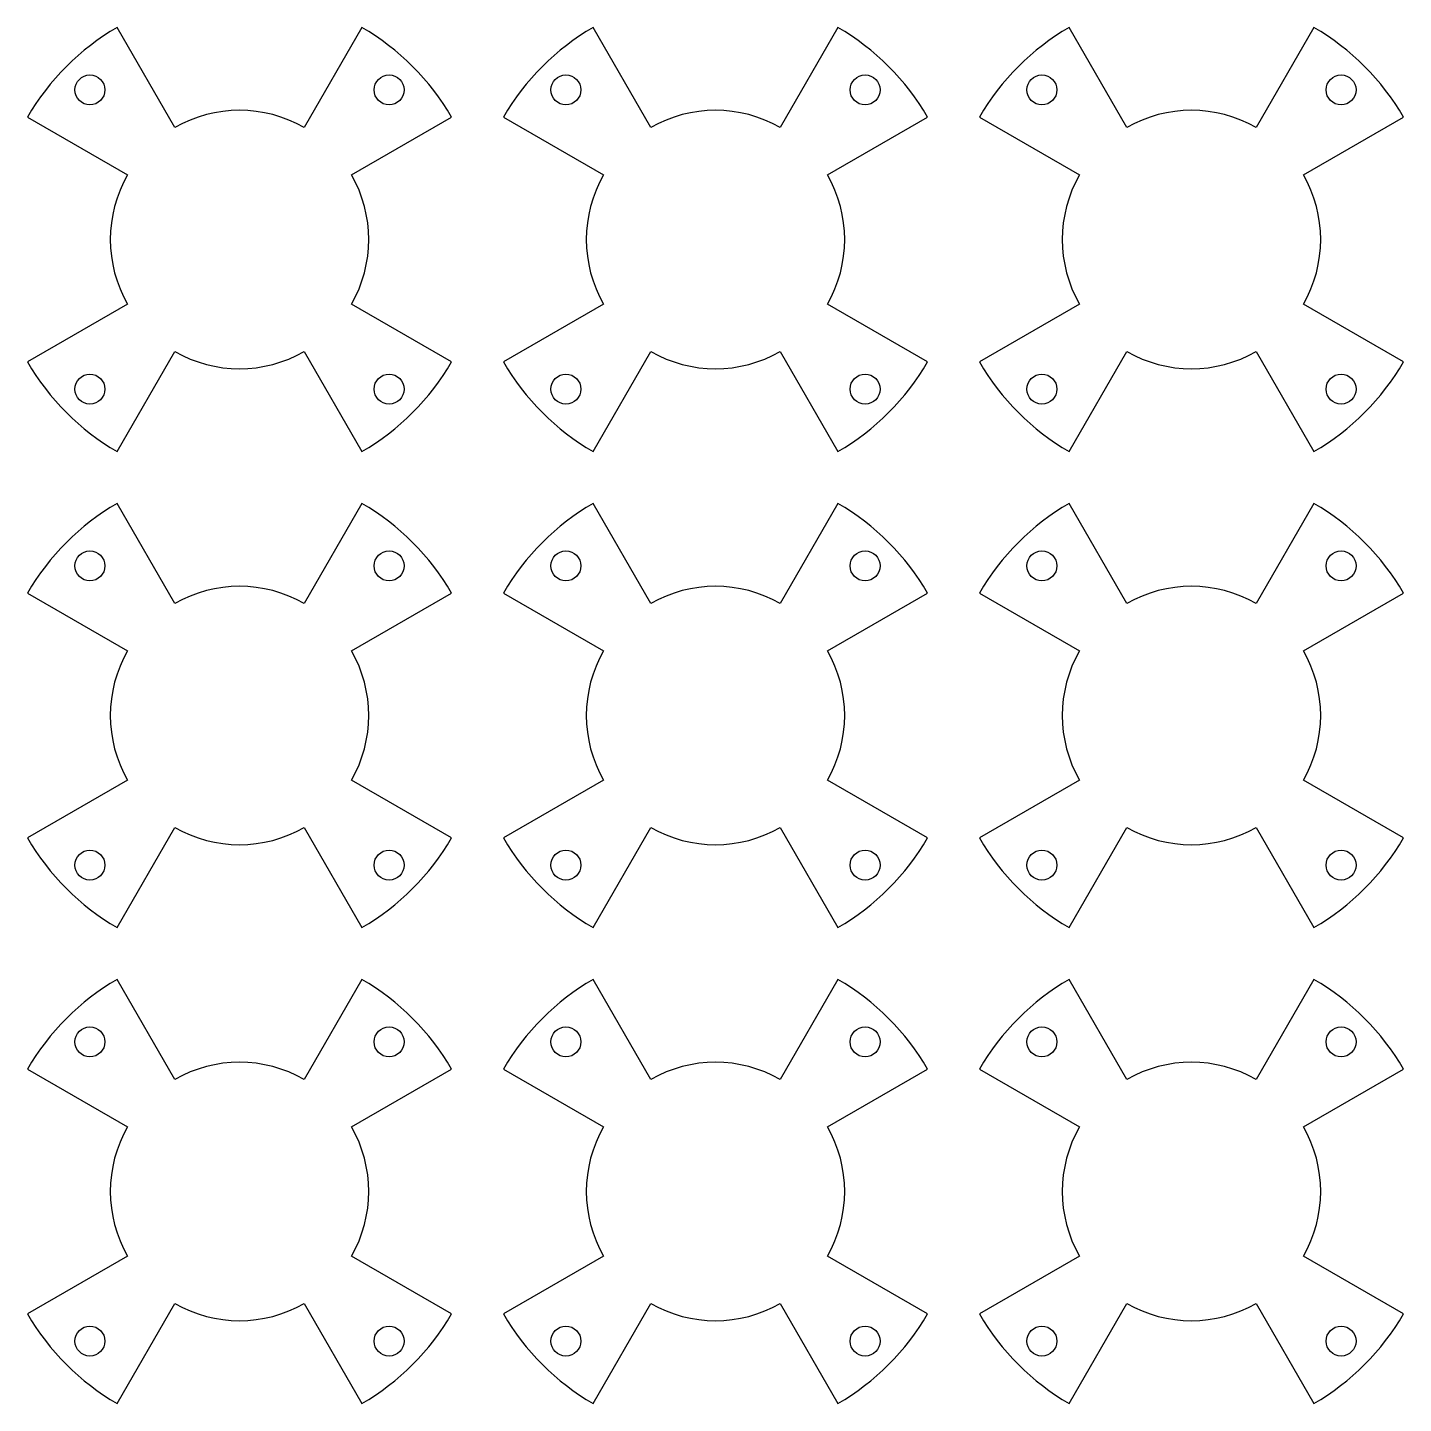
# Model space of a CAD drawing. Header units: millimetres. Extents: x -16 to 86, y -16 to 86.
import ezdxf

# ---------------------------------------------------------------- set-up
doc = ezdxf.new("R2010")
doc.units = ezdxf.units.MM
doc.layers.get('0').update_dxf_attribs({"linetype": 'CONTINUOUS'})

msp = doc.modelspace()

# ---------------------------------------------------------------- linework, layer by layer
for points in [[(15.59, 61), (8.23, 65.25, 0.267949), (8.23, 74.75), (15.59, 79, 0.131652), (9, 85.59), (4.75, 78.23, 0.267949), (-4.75, 78.23), (-9, 85.59, 0.131652), (-15.59, 79), (-8.23, 74.75, 0.267949), (-8.23, 65.25), (-15.59, 61, 0.131652), (-9, 54.41), (-4.75, 61.77, 0.267949), (4.75, 61.77), (9, 54.41, 0.131652)], [(50.59, 61), (43.23, 65.25, 0.267949), (43.23, 74.75), (50.59, 79, 0.131652), (44, 85.59), (39.75, 78.23, 0.267949), (30.25, 78.23), (26, 85.59, 0.131652), (19.41, 79), (26.77, 74.75, 0.267949), (26.77, 65.25), (19.41, 61, 0.131652), (26, 54.41), (30.25, 61.77, 0.267949), (39.75, 61.77), (44, 54.41, 0.131652)], [(85.59, 61), (78.23, 65.25, 0.267949), (78.23, 74.75), (85.59, 79, 0.131652), (79, 85.59), (74.75, 78.23, 0.267949), (65.25, 78.23), (61, 85.59, 0.131652), (54.41, 79), (61.77, 74.75, 0.267949), (61.77, 65.25), (54.41, 61, 0.131652), (61, 54.41), (65.25, 61.77, 0.267949), (74.75, 61.77), (79, 54.41, 0.131652)], [(15.59, 26), (8.23, 30.25, 0.267949), (8.23, 39.75), (15.59, 44, 0.131652), (9, 50.59), (4.75, 43.23, 0.267949), (-4.75, 43.23), (-9, 50.59, 0.131652), (-15.59, 44), (-8.23, 39.75, 0.267949), (-8.23, 30.25), (-15.59, 26, 0.131652), (-9, 19.41), (-4.75, 26.77, 0.267949), (4.75, 26.77), (9, 19.41, 0.131652)], [(50.59, 26), (43.23, 30.25, 0.267949), (43.23, 39.75), (50.59, 44, 0.131652), (44, 50.59), (39.75, 43.23, 0.267949), (30.25, 43.23), (26, 50.59, 0.131652), (19.41, 44), (26.77, 39.75, 0.267949), (26.77, 30.25), (19.41, 26, 0.131652), (26, 19.41), (30.25, 26.77, 0.267949), (39.75, 26.77), (44, 19.41, 0.131652)], [(85.59, 26), (78.23, 30.25, 0.267949), (78.23, 39.75), (85.59, 44, 0.131652), (79, 50.59), (74.75, 43.23, 0.267949), (65.25, 43.23), (61, 50.59, 0.131652), (54.41, 44), (61.77, 39.75, 0.267949), (61.77, 30.25), (54.41, 26, 0.131652), (61, 19.41), (65.25, 26.77, 0.267949), (74.75, 26.77), (79, 19.41, 0.131652)], [(4.75, 8.23, 0.267949), (-4.75, 8.23), (-9, 15.59, 0.131652), (-15.59, 9), (-8.23, 4.75, 0.267949), (-8.23, -4.75), (-15.59, -9, 0.131652), (-9, -15.59), (-4.75, -8.23, 0.267949), (4.75, -8.23), (9, -15.59, 0.131652), (15.59, -9), (8.23, -4.75, 0.267949), (8.23, 4.75), (15.59, 9, 0.131652), (9, 15.59)], [(50.59, -9), (43.23, -4.75, 0.267949), (43.23, 4.75), (50.59, 9, 0.131652), (44, 15.59), (39.75, 8.23, 0.267949), (30.25, 8.23), (26, 15.59, 0.131652), (19.41, 9), (26.77, 4.75, 0.267949), (26.77, -4.75), (19.41, -9, 0.131652), (26, -15.59), (30.25, -8.23, 0.267949), (39.75, -8.23), (44, -15.59, 0.131652)], [(85.59, -9), (78.23, -4.75, 0.267949), (78.23, 4.75), (85.59, 9, 0.131652), (79, 15.59), (74.75, 8.23, 0.267949), (65.25, 8.23), (61, 15.59, 0.131652), (54.41, 9), (61.77, 4.75, 0.267949), (61.77, -4.75), (54.41, -9, 0.131652), (61, -15.59), (65.25, -8.23, 0.267949), (74.75, -8.23), (79, -15.59, 0.131652)]]:
    msp.add_lwpolyline(points, format="xyb", close=True)
for centre in [(-11, 81), (11, 81), (24, 81), (46, 81), (59, 81), (81, 81), (-11, 59), (11, 59), (24, 59), (46, 59), (59, 59), (81, 59), (-11, 46), (11, 46), (24, 46), (46, 46), (59, 46), (81, 46), (-11, 24), (11, 24), (24, 24), (46, 24), (59, 24), (81, 24), (-11, 11), (11, 11), (24, 11), (46, 11), (59, 11), (81, 11), (-11, -11), (11, -11), (24, -11), (46, -11), (59, -11), (81, -11)]:
    msp.add_circle(centre, 1.1)

doc.saveas('drawing.dxf')
